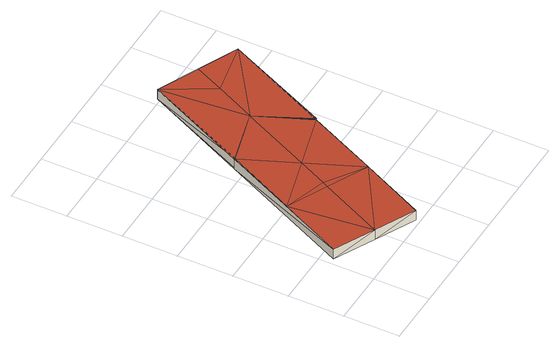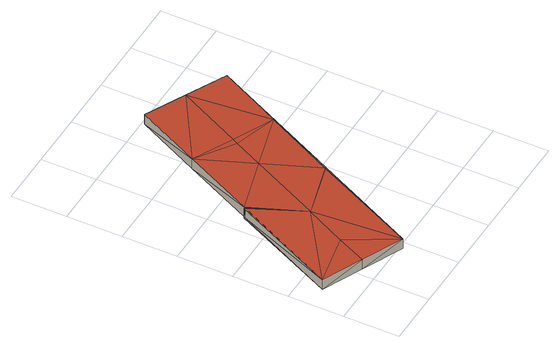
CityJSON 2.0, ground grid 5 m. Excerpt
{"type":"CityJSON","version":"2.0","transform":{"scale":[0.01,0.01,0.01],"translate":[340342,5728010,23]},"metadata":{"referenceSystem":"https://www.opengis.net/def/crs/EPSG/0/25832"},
"CityObjects":{
"building1":{"type":"Building","attributes":{"Geometrietyp2DReferenz":"2000","Gemeindeschluessel":"05170048","function":"53001_1800","roofType":"9999","measuredHeight":1},"geometry":[{"type":"MultiSurface","lod":"2","boundaries":[[[0,1,2]],[[1,3,2]],[[4,5,0]],[[5,1,0]],[[6,7,4]],[[7,5,4]],[[8,9,6]],[[9,7,6]],[[10,11,8]],[[11,9,8]],[[12,13,10]],[[13,11,10]],[[14,15,12]],[[15,13,12]],[[16,17,14]],[[17,15,14]],[[18,19,16]],[[19,17,16]],[[20,21,18]],[[21,19,18]],[[22,23,20]],[[23,21,20]],[[24,25,22]],[[25,23,22]],[[26,27,24]],[[27,25,24]],[[2,3,26]],[[3,27,26]],[[3,1,7]],[[3,7,28]],[[28,7,29]],[[29,7,30]],[[30,7,9]],[[9,5,31]],[[31,5,11]],[[31,11,32]],[[32,11,13]],[[32,13,15]],[[32,15,31]],[[31,15,19]],[[25,27,3]],[[25,3,28]],[[25,28,29]],[[25,29,30]],[[25,30,23]],[[23,30,31]],[[31,30,9]],[[23,31,21]],[[21,31,17]],[[17,31,19]],[[17,19,21]],[[33,34,10]],[[34,12,10]],[[34,14,12]],[[34,33,14]],[[33,18,14]],[[24,2,26]],[[24,35,2]],[[24,36,35]],[[24,37,36]],[[24,22,37]],[[22,33,37]],[[33,8,37]],[[22,20,33]],[[20,16,33]],[[16,18,33]],[[16,20,18]],[[2,6,0]],[[2,35,6]],[[35,36,6]],[[36,37,6]],[[37,8,6]],[[8,33,4]],[[33,10,4]]],"semantics":{"surfaces":[{"type":"WallSurface"},{"type":"GroundSurface"},{"type":"RoofSurface"}],"values":[0,0,0,0,0,0,0,0,0,0,0,0,0,0,0,0,0,0,0,0,0,0,0,0,0,0,0,0,1,1,1,1,1,1,1,1,1,1,1,1,1,1,1,1,1,1,1,1,1,1,1,2,2,2,2,2,2,2,2,2,2,2,2,2,2,2,2,2,2,2,2,2,2,2]}}]}
},
"vertices":[
[41,385,183],[41,385,83],[400,208,183],[400,208,83],[621,1591,172],[621,1591,72],[322,958,177],[322,958,77],[629,1587,172],[629,1587,72],[1069,2529,163],[1069,2529,63],[1433,2363,163],[1433,2363,63],[1797,2198,163],[1797,2198,63],[1347,1254,172],[1347,1254,72],[1355,1251,172],[1355,1251,72],[1345,1249,172],[1345,1249,72],[1342,1244,172],[1342,1244,72],[1043,611,177],[1043,611,77],[759,32,183],[759,32,83],[684,787,77],[707,838,77],[834,1098,75],[1134,1731,69],[1313,2099,65],[1134,1731,169],[1313,2099,165],[684,787,177],[707,838,177],[834,1098,175]
]}
